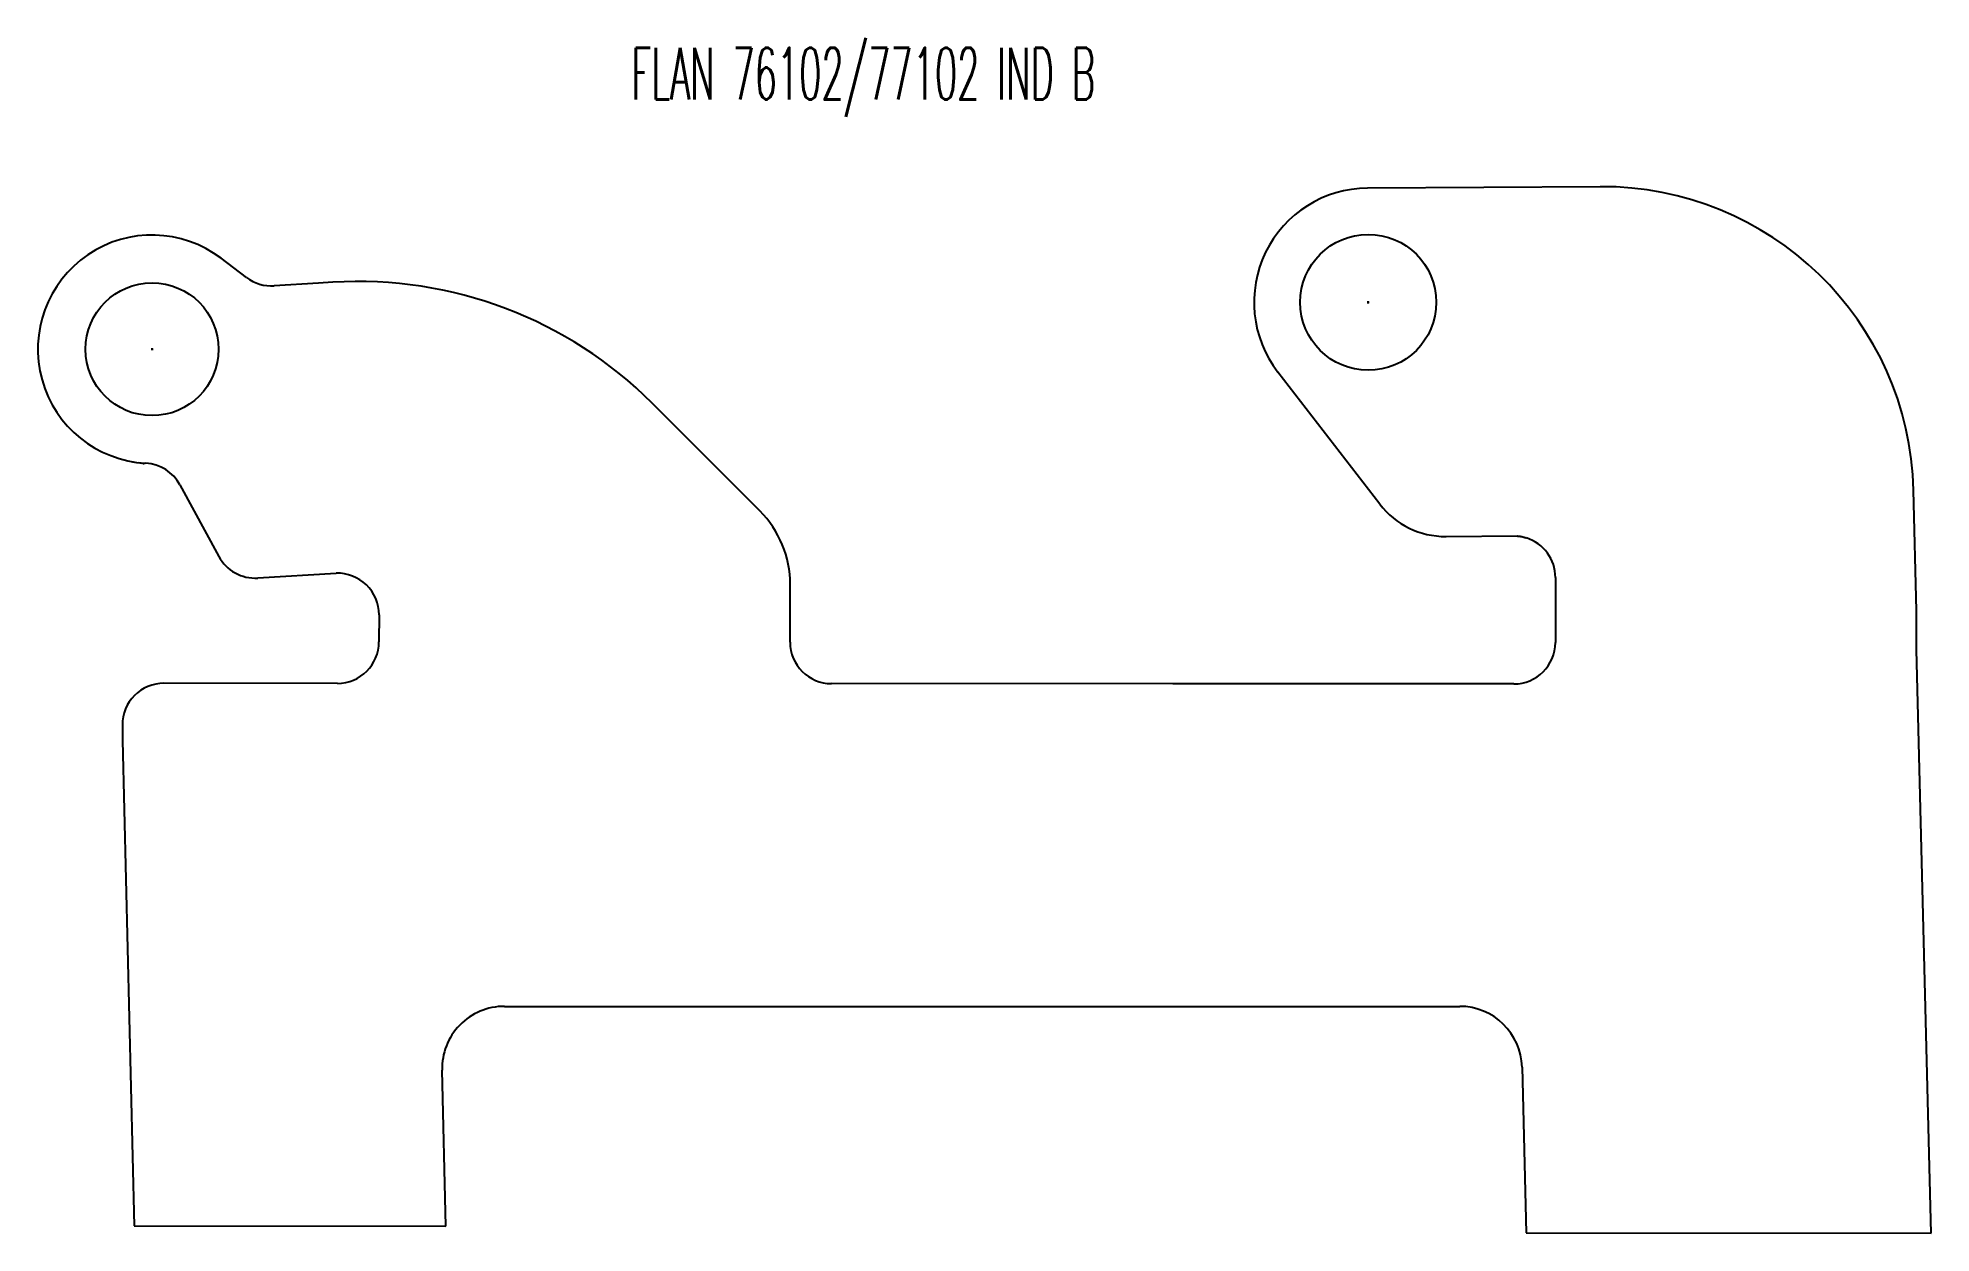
# Model space of a CAD drawing. Extents: x -11 to 171, y -86 to 30.
import ezdxf
from ezdxf.enums import TextEntityAlignment as Align

# ---------------------------------------------------------------- set-up
doc = ezdxf.new("R2010")
doc.units = 0
doc.header["$PDMODE"] = 2
doc.header["$PDSIZE"] = 0.1
doc.linetypes.add('CONTINUOUS2', pattern=[0])
doc.linetypes.add('DASHED', pattern=[0.5, 0.375, -0.125])
doc.layers.add('_0100770102-FLAN_-_BOSS_-E', color=1, linetype='CONTINUOUS')
doc.layers.add('UNNAMED_LEVEL_998', color=1, linetype='CONTINUOUS')
doc.styles.add('MCSTICK_A0_500000_S0_00000', font='Simplex', dxfattribs={"width": 0.5})

msp = doc.modelspace()

# ---------------------------------------------------------------- linework, layer by layer
at = {"layer": '_0100770102-FLAN_-_BOSS_-E', "color": 191, "linetype": 'CONTINUOUS2'}
for p in [(116.74, 4.12), (-0.4, -0.4)]:
    msp.add_point(p, dxfattribs=at)
at = {"layer": 'UNNAMED_LEVEL_998', "color": 8, "linetype": 'CONTINUOUS2'}
for p, q in [((139.09, 15.26), (116.67, 15.12)), ((8.69, 6.51), (6.25, 8.36)), ((15.62, 5.97), (11.35, 5.7)), ((17.02, 6.05), (15.62, 5.97)), ((58.13, -15.98), (47.77, -5.6)), ((2.28, -13.47), (6.02, -20.36)), ((169.56, -25.6), (169.27, -13.99)), ((124.23, -18.44), (131.07, -18.39)), ((9.78, -22.44), (17.33, -21.98)), ((61.05, -28.61), (61.06, -23.05)), ((134.77, -22.4), (134.76, -28.65)), ((21.46, -25.98), (21.45, -28.59)), ((169.56, -29.35), (169.56, -25.6)), ((170.95, -85.56), (169.56, -29.35)), ((17.45, -32.59), (0.74, -32.58)), ((97.91, -32.63), (65.05, -32.62)), ((130.76, -32.65), (97.91, -32.63)), ((-3.26, -36.6), (-3.26, -38.11)), ((-3.26, -38.11), (-2.11, -84.87)), ((33.53, -63.71), (125.55, -63.71)), ((27.9, -84.88), (27.53, -69.86)), ((131.55, -69.56), (131.95, -85.54)), ((-2.11, -84.87), (27.9, -84.88)), ((131.95, -85.54), (170.95, -85.56))]:
    msp.add_line(p, q, dxfattribs=at)
at = {"layer": 'UNNAMED_LEVEL_998', "color": 191, "linetype": 'CONTINUOUS2'}
msp.add_line((117.85, -15.32), (108.03, -2.6), dxfattribs=at)
at = {"layer": 'UNNAMED_LEVEL_998', "color": 8, "linetype": 'DASHED'}
msp.add_line((-2.28, -11.24), (-1.17, -11.43), dxfattribs=at)
at = {"layer": 'UNNAMED_LEVEL_998', "color": 8, "linetype": 'CONTINUOUS2'}
for centre, radius in [((116.74, 4.12), 6.55), ((-0.4, -0.4), 6.4)]:
    msp.add_circle(centre, radius, dxfattribs=at)
for centre, radius, start, end in [((116.74, 4.12), 11, 90.3688, 217.6589), ((-0.4, -0.4), 11, 52.7916, 266.8093), ((19.47, -33.87), 40, 44.9694, 93.503), ((51.06, -23.05), 10, 359.9694, 44.9694), ((124.18, -10.44), 8, 217.6589, 270.3688), ((130.77, -22.4), 4, 359.9694, 72.6056), ((9.54, -18.45), 4, 208.503, 273.503), ((17.46, -25.98), 4, 359.9694, 91.8287), ((17.45, -28.59), 4, 269.9694, 359.9694), ((65.05, -28.62), 4, 179.9694, 269.9694), ((130.76, -28.65), 4, 269.9694, 359.9694), ((0.74, -36.58), 4, 89.9694, 180.2707), ((33.53, -69.71), 6, 90, 181.4184), ((125.55, -69.71), 6, 1.4184, 90)]:
    msp.add_arc(centre, radius, start, end, dxfattribs=at)
at = {"layer": 'UNNAMED_LEVEL_998', "color": 191, "linetype": 'CONTINUOUS2'}
for centre, radius, start, end in [((139.28, -14.74), 30, 1.4296, 90.3688), ((11.11, 9.7), 4, 232.7916, 273.5369), ((-1.23, -15.38), 4, 28.503, 86.8093)]:
    msp.add_arc(centre, radius, start, end, dxfattribs=at)
at = {"layer": 'UNNAMED_LEVEL_998', "color": 8, "linetype": 'CONTINUOUS2'}
msp.add_open_spline([(131.07, -18.39), (131.53, -18.44), (131.96, -18.58)], degree=1, dxfattribs=at)

# ---------------------------------------------------------------- texts
at = {"layer": '_0100770102-FLAN_-_BOSS_-E', "color": 191, "linetype": 'CONTINUOUS2', "style": 'MCSTICK_A0_500000_S0_00000', "width": 0.5}
msp.add_text('FLAN 76102/77102 IND B', height=5, dxfattribs=at).set_placement((68.09, 26.15), align=Align.MIDDLE_CENTER)

doc.saveas('drawing.dxf')
